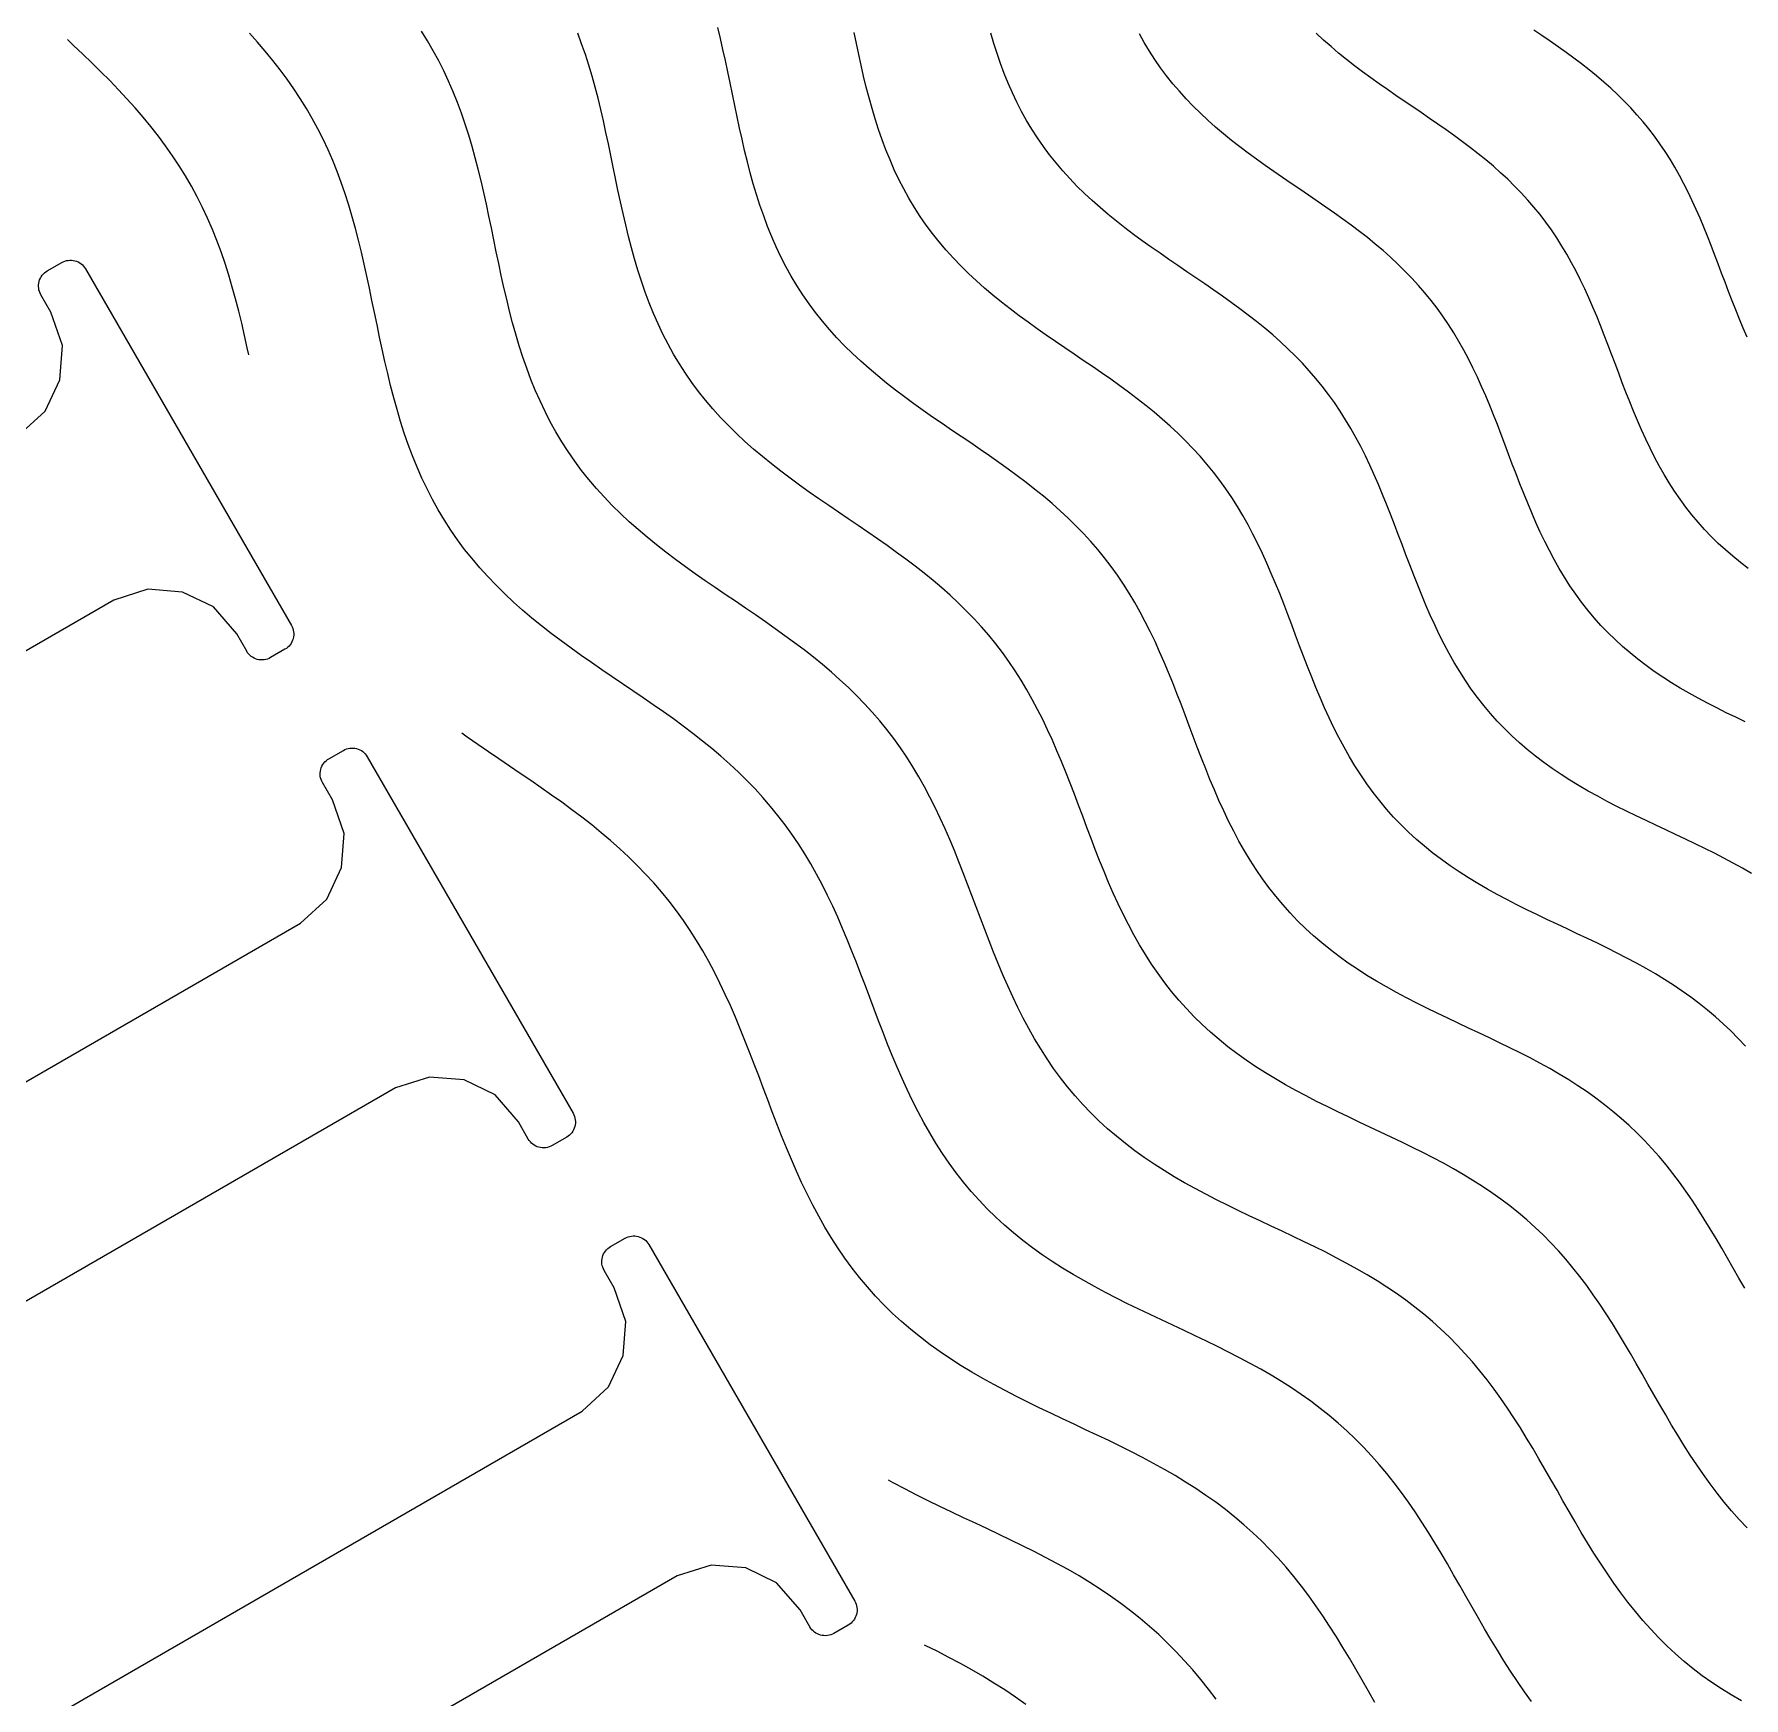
# Model space of a CAD drawing. Header units: millimetres. Extents: x -17.8 to 17.8, y -17.8 to 17.8.
# Drawn here: x -11.297 to -7.386, y -9.583 to -5.778 of the extents above; entities that cross this region are included whole.
import ezdxf

# ---------------------------------------------------------------- set-up
doc = ezdxf.new("R2010")
doc.units = ezdxf.units.MM
for name, color, linetype in [('ALTIN', 2, 'Continuous'), ('DOKU', 8, 'Continuous'), ('KESIM', 1, 'Continuous')]:
    doc.layers.add(name, color=color, linetype=linetype)

msp = doc.modelspace()

# ---------------------------------------------------------------- linework, layer by layer
at = {"layer": 'ALTIN'}
for points in [[(-11.3326, -6.6952), (-11.2724, -6.6399), (-11.2388, -6.5681), (-11.2327, -6.49), (-11.2592, -6.4131), (-11.2821, -6.3736), (-11.2839, -6.3701), (-11.2853, -6.3664), (-11.2864, -6.3627), (-11.2871, -6.3588), (-11.2874, -6.3549), (-11.2873, -6.351), (-11.2869, -6.3471), (-11.2861, -6.3432), (-11.2849, -6.3395), (-11.2833, -6.3359), (-11.2814, -6.3325), (-11.2792, -6.3292), (-11.2766, -6.3262), (-11.2738, -6.3235), (-11.2707, -6.3211), (-11.2674, -6.3189), (-11.2344, -6.2999), (-11.2309, -6.2981), (-11.2273, -6.2966), (-11.2235, -6.2956), (-11.2196, -6.2949), (-11.2157, -6.2945), (-11.2118, -6.2946), (-11.2079, -6.295), (-11.204, -6.2959), (-11.2003, -6.2971), (-11.1967, -6.2986), (-11.1933, -6.3005), (-11.19, -6.3028), (-11.1871, -6.3053), (-11.1843, -6.3081), (-11.1819, -6.3112), (-11.1798, -6.3145), (-10.7089, -7.13), (-10.7071, -7.1335), (-10.7057, -7.1371), (-10.7046, -7.1409), (-10.7039, -7.1448), (-10.7036, -7.1487), (-10.7037, -7.1526), (-10.7041, -7.1565), (-10.7049, -7.1604), (-10.7061, -7.1641), (-10.7077, -7.1677), (-10.7096, -7.1711), (-10.7118, -7.1744), (-10.7144, -7.1773), (-10.7172, -7.1801), (-10.7203, -7.1825), (-10.7236, -7.1846), (-10.7566, -7.2037), (-10.7601, -7.2055), (-10.7637, -7.207), (-10.7675, -7.208), (-10.7714, -7.2087), (-10.7753, -7.2091), (-10.7792, -7.209), (-10.7831, -7.2085), (-10.787, -7.2077), (-10.7907, -7.2065), (-10.7943, -7.2049), (-10.7977, -7.203), (-10.801, -7.2008), (-10.8039, -7.1983), (-10.8067, -7.1954), (-10.8091, -7.1924), (-10.8112, -7.1891), (-10.8341, -7.1495), (-10.8875, -7.0879), (-10.9583, -7.0539), (-11.037, -7.0474), (-11.115, -7.072), (-12.9377, -8.1244)], [(-12.5109, -8.8635), (-10.6883, -7.8112), (-10.6281, -7.7559), (-10.5945, -7.6841), (-10.5884, -7.606), (-10.6149, -7.5291), (-10.6377, -7.4896), (-10.6395, -7.4861), (-10.641, -7.4824), (-10.6421, -7.4787), (-10.6428, -7.4748), (-10.6431, -7.4709), (-10.643, -7.467), (-10.6426, -7.4631), (-10.6417, -7.4592), (-10.6405, -7.4555), (-10.639, -7.4519), (-10.6371, -7.4485), (-10.6348, -7.4452), (-10.6323, -7.4422), (-10.6295, -7.4395), (-10.6264, -7.4371), (-10.6231, -7.4349), (-10.5901, -7.4159), (-10.5866, -7.4141), (-10.5829, -7.4126), (-10.5792, -7.4116), (-10.5753, -7.4109), (-10.5714, -7.4105), (-10.5675, -7.4106), (-10.5636, -7.411), (-10.5597, -7.4119), (-10.556, -7.4131), (-10.5524, -7.4146), (-10.5489, -7.4165), (-10.5457, -7.4188), (-10.5427, -7.4213), (-10.54, -7.4241), (-10.5376, -7.4272), (-10.5354, -7.4305), (-10.0646, -8.246), (-10.0628, -8.2495), (-10.0614, -8.2532), (-10.0603, -8.2569), (-10.0596, -8.2608), (-10.0593, -8.2647), (-10.0593, -8.2686), (-10.0598, -8.2725), (-10.0606, -8.2764), (-10.0618, -8.2801), (-10.0634, -8.2837), (-10.0653, -8.2871), (-10.0675, -8.2904), (-10.07, -8.2934), (-10.0729, -8.2961), (-10.0759, -8.2985), (-10.0792, -8.3006), (-10.1123, -8.3197), (-10.1158, -8.3215), (-10.1194, -8.323), (-10.1232, -8.324), (-10.1271, -8.3247), (-10.131, -8.3251), (-10.1349, -8.325), (-10.1388, -8.3245), (-10.1426, -8.3237), (-10.1464, -8.3225), (-10.15, -8.321), (-10.1534, -8.319), (-10.1566, -8.3168), (-10.1596, -8.3143), (-10.1623, -8.3115), (-10.1648, -8.3084), (-10.1669, -8.3051), (-10.1897, -8.2656), (-10.2431, -8.204), (-10.314, -8.1699), (-10.3927, -8.1634), (-10.4707, -8.1881), (-12.2933, -9.2404)], [(-11.8666, -9.9795), (-10.044, -8.9272), (-9.9838, -8.8719), (-9.9501, -8.8001), (-9.944, -8.722), (-9.9706, -8.6451), (-9.9934, -8.6056), (-9.9952, -8.6021), (-9.9967, -8.5984), (-9.9977, -8.5947), (-9.9984, -8.5908), (-9.9988, -8.5869), (-9.9987, -8.583), (-9.9982, -8.5791), (-9.9974, -8.5752), (-9.9962, -8.5715), (-9.9947, -8.5679), (-9.9927, -8.5645), (-9.9905, -8.5612), (-9.988, -8.5582), (-9.9851, -8.5555), (-9.9821, -8.5531), (-9.9788, -8.5509), (-9.9457, -8.5319), (-9.9423, -8.5301), (-9.9386, -8.5286), (-9.9348, -8.5276), (-9.931, -8.5269), (-9.9271, -8.5265), (-9.9231, -8.5266), (-9.9192, -8.5271), (-9.9154, -8.5279), (-9.9117, -8.5291), (-9.9081, -8.5306), (-9.9046, -8.5326), (-9.9014, -8.5348), (-9.8984, -8.5373), (-9.8957, -8.5401), (-9.8932, -8.5432), (-9.8911, -8.5465), (-9.4203, -9.362), (-9.4185, -9.3655), (-9.417, -9.3692), (-9.416, -9.3729), (-9.4153, -9.3768), (-9.4149, -9.3807), (-9.415, -9.3846), (-9.4155, -9.3885), (-9.4163, -9.3924), (-9.4175, -9.3961), (-9.419, -9.3997), (-9.4209, -9.4031), (-9.4232, -9.4064), (-9.4257, -9.4094), (-9.4285, -9.4121), (-9.4316, -9.4145), (-9.4349, -9.4167), (-9.4679, -9.4357), (-9.4714, -9.4375), (-9.4751, -9.439), (-9.4789, -9.44), (-9.4827, -9.4407), (-9.4866, -9.4411), (-9.4906, -9.441), (-9.4945, -9.4406), (-9.4983, -9.4397), (-9.502, -9.4385), (-9.5056, -9.437), (-9.5091, -9.4351), (-9.5123, -9.4328), (-9.5153, -9.4303), (-9.518, -9.4275), (-9.5205, -9.4244), (-9.5226, -9.4211), (-9.5454, -9.3816), (-9.5988, -9.32), (-9.6697, -9.2859), (-9.7484, -9.2794), (-9.8263, -9.3041), (-11.649, -10.3564)]]:
    msp.add_lwpolyline(points, dxfattribs=at)
at = {"layer": 'DOKU'}
for points in [[(-7.8718, -9.5919), (-7.8882, -9.5692), (-7.9042, -9.546), (-7.9198, -9.5225), (-7.935, -9.4986), (-7.95, -9.4744), (-7.9647, -9.45), (-7.9792, -9.4254), (-7.9935, -9.4006), (-8.0077, -9.3758), (-8.0218, -9.351), (-8.0359, -9.3262), (-8.0501, -9.3015), (-8.0643, -9.2769), (-8.0786, -9.2526), (-8.0932, -9.2285), (-8.1079, -9.2047), (-8.1228, -9.1812), (-8.1381, -9.1581), (-8.1537, -9.1355), (-8.1697, -9.1133), (-8.1861, -9.0916), (-8.2029, -9.0704), (-8.2202, -9.0497), (-8.2379, -9.0296), (-8.2562, -9.0101), (-8.275, -8.9911), (-8.2943, -8.9727), (-8.3141, -8.9549), (-8.3345, -8.9377), (-8.3554, -8.921), (-8.3769, -8.9049), (-8.3988, -8.8893), (-8.4213, -8.8742), (-8.4442, -8.8595), (-8.4676, -8.8453), (-8.4914, -8.8316), (-8.5156, -8.8181), (-8.5402, -8.8051), (-8.565, -8.7923), (-8.5902, -8.7797), (-8.6156, -8.7673), (-8.6412, -8.7551), (-8.6669, -8.7429), (-8.6928, -8.7308), (-8.7186, -8.7186), (-8.7445, -8.7064), (-8.7703, -8.6941), (-8.7959, -8.6816), (-8.8214, -8.6688), (-8.8467, -8.6558), (-8.8717, -8.6425), (-8.8964, -8.6288), (-8.9208, -8.6147), (-8.9447, -8.6002), (-8.9682, -8.5851), (-8.9911, -8.5696), (-9.0136, -8.5536), (-9.0355, -8.5369), (-9.0568, -8.5198), (-9.0775, -8.502), (-9.0975, -8.4836), (-9.1169, -8.4646), (-9.1357, -8.4449), (-9.1538, -8.4247), (-9.1712, -8.4039), (-9.188, -8.3824), (-9.2041, -8.3604), (-9.2195, -8.3378), (-9.2344, -8.3147), (-9.2486, -8.291), (-9.2623, -8.2669), (-9.2754, -8.2424), (-9.288, -8.2174), (-9.3002, -8.192), (-9.3119, -8.1663), (-9.3232, -8.1403), (-9.3342, -8.1141), (-9.3449, -8.0877), (-9.3554, -8.0611), (-9.3657, -8.0344), (-9.3758, -8.0077), (-9.3859, -7.981), (-9.3959, -7.9543), (-9.4061, -7.9276), (-9.4163, -7.9012), (-9.4266, -7.8749), (-9.4372, -7.8488), (-9.448, -7.823), (-9.4591, -7.7975), (-9.4706, -7.7723), (-9.4824, -7.7475), (-9.4947, -7.723), (-9.5075, -7.699), (-9.5208, -7.6755), (-9.5347, -7.6524), (-9.549, -7.6297), (-9.564, -7.6076), (-9.5796, -7.5859), (-9.5958, -7.5647), (-9.6126, -7.544), (-9.6301, -7.5238), (-9.6481, -7.5041), (-9.6668, -7.4848), (-9.686, -7.466), (-9.7058, -7.4475), (-9.7262, -7.4295), (-9.747, -7.4118), (-9.7684, -7.3945), (-9.7902, -7.3775), (-9.8124, -7.3607), (-9.835, -7.3441), (-9.8579, -7.3278), (-9.881, -7.3116), (-9.9044, -7.2955), (-9.9279, -7.2795), (-9.9515, -7.2634), (-9.9752, -7.2474), (-9.9988, -7.2313), (-10.0223, -7.2151), (-10.0457, -7.1987), (-10.0689, -7.1821), (-10.0919, -7.1653), (-10.1145, -7.1482), (-10.1368, -7.1308), (-10.1586, -7.1131), (-10.1799, -7.095), (-10.2008, -7.0765), (-10.221, -7.0576), (-10.2407, -7.0382), (-10.2597, -7.0184), (-10.278, -6.9981), (-10.2957, -6.9773), (-10.3126, -6.956), (-10.3288, -6.9341), (-10.3443, -6.9118), (-10.359, -6.889), (-10.3729, -6.8657), (-10.3861, -6.8419), (-10.3986, -6.8176), (-10.4104, -6.7929), (-10.4214, -6.7677), (-10.4318, -6.7422), (-10.4415, -6.7162), (-10.4506, -6.6899), (-10.4592, -6.6632), (-10.4672, -6.6363), (-10.4747, -6.6091), (-10.4819, -6.5816), (-10.4886, -6.554), (-10.4951, -6.5262), (-10.5012, -6.4984), (-10.5072, -6.4704), (-10.5131, -6.4424), (-10.5188, -6.4144), (-10.5246, -6.3865), (-10.5304, -6.3586), (-10.5363, -6.3309), (-10.5425, -6.3033), (-10.5488, -6.2759), (-10.5554, -6.2487), (-10.5624, -6.2217), (-10.5698, -6.1951), (-10.5777, -6.1687), (-10.586, -6.1427), (-10.5949, -6.1169), (-10.6043, -6.0916), (-10.6144, -6.0666), (-10.625, -6.042), (-10.6364, -6.0178), (-10.6484, -5.9939), (-10.6611, -5.9705), (-10.6744, -5.9474), (-10.6885, -5.9247), (-10.7032, -5.9024), (-10.7186, -5.8804), (-10.7347, -5.8588), (-10.7514, -5.8375), (-10.7686, -5.8165), (-10.7865, -5.7958), (-10.8049, -5.7753)], [(-7.3918, -9.5898), (-7.4149, -9.5765), (-7.4375, -9.5625), (-7.4596, -9.5479), (-7.4812, -9.5326), (-7.5022, -9.5165), (-7.5227, -9.4998), (-7.5427, -9.4824), (-7.5621, -9.4644), (-7.5809, -9.4456), (-7.5992, -9.4263), (-7.617, -9.4063), (-7.6344, -9.3857), (-7.6512, -9.3646), (-7.6676, -9.3429), (-7.6835, -9.3208), (-7.699, -9.2983), (-7.7142, -9.2753), (-7.7291, -9.2521), (-7.7436, -9.2285), (-7.758, -9.2047), (-7.7721, -9.1807), (-7.786, -9.1566), (-7.7999, -9.1325), (-7.8136, -9.1083), (-7.8274, -9.0841), (-7.8412, -9.0601), (-7.855, -9.0362), (-7.869, -9.0124), (-7.8831, -8.989), (-7.8974, -8.9658), (-7.912, -8.9429), (-7.9269, -8.9204), (-7.9421, -8.8984), (-7.9577, -8.8768), (-7.9736, -8.8556), (-7.99, -8.835), (-8.0068, -8.8148), (-8.0241, -8.7953), (-8.0419, -8.7762), (-8.0602, -8.7577), (-8.079, -8.7398), (-8.0984, -8.7225), (-8.1182, -8.7057), (-8.1386, -8.6895), (-8.1595, -8.6738), (-8.1808, -8.6586), (-8.2027, -8.6438), (-8.225, -8.6296), (-8.2478, -8.6158), (-8.271, -8.6024), (-8.2946, -8.5893), (-8.3185, -8.5765), (-8.3428, -8.5641), (-8.3673, -8.5518), (-8.392, -8.5398), (-8.4169, -8.5278), (-8.442, -8.516), (-8.4672, -8.5042), (-8.4924, -8.4924), (-8.5175, -8.4805), (-8.5427, -8.4684), (-8.5677, -8.4562), (-8.5925, -8.4438), (-8.6171, -8.4312), (-8.6415, -8.4182), (-8.6656, -8.4048), (-8.6892, -8.3911), (-8.7125, -8.377), (-8.7354, -8.3623), (-8.7578, -8.3472), (-8.7796, -8.3316), (-8.801, -8.3154), (-8.8217, -8.2986), (-8.8419, -8.2813), (-8.8614, -8.2634), (-8.8803, -8.2449), (-8.8986, -8.2258), (-8.9162, -8.2061), (-8.9332, -8.1858), (-8.9495, -8.1649), (-8.9652, -8.1434), (-8.9803, -8.1214), (-8.9947, -8.0989), (-9.0086, -8.0759), (-9.0219, -8.0524), (-9.0347, -8.0284), (-9.047, -8.0041), (-9.0588, -7.9794), (-9.0702, -7.9544), (-9.0813, -7.9291), (-9.092, -7.9035), (-9.1024, -7.8778), (-9.1126, -7.8519), (-9.1226, -7.8259), (-9.1325, -7.7999), (-9.1423, -7.7738), (-9.1521, -7.7478), (-9.1619, -7.7219), (-9.1719, -7.6961), (-9.182, -7.6705), (-9.1922, -7.6451), (-9.2028, -7.62), (-9.2136, -7.5951), (-9.2248, -7.5706), (-9.2363, -7.5464), (-9.2483, -7.5226), (-9.2608, -7.4992), (-9.2737, -7.4763), (-9.2872, -7.4538), (-9.3012, -7.4317), (-9.3158, -7.4101), (-9.331, -7.389), (-9.3468, -7.3684), (-9.3631, -7.3482), (-9.3801, -7.3286), (-9.3977, -7.3093), (-9.4159, -7.2905), (-9.4346, -7.2722), (-9.4539, -7.2542), (-9.4737, -7.2367), (-9.4941, -7.2195), (-9.5149, -7.2026), (-9.5361, -7.186), (-9.5578, -7.1697), (-9.5798, -7.1535), (-9.6021, -7.1376), (-9.6246, -7.1218), (-9.6474, -7.1062), (-9.6703, -7.0905), (-9.6933, -7.0749), (-9.7163, -7.0593), (-9.7393, -7.0436), (-9.7622, -7.0278), (-9.785, -7.0119), (-9.8076, -6.9957), (-9.83, -6.9793), (-9.852, -6.9627), (-9.8737, -6.9458), (-9.8949, -6.9285), (-9.9157, -6.9109), (-9.936, -6.8929), (-9.9558, -6.8744), (-9.9749, -6.8556), (-9.9934, -6.8362), (-10.0113, -6.8165), (-10.0285, -6.7962), (-10.045, -6.7754), (-10.0608, -6.7542), (-10.0758, -6.7325), (-10.0901, -6.7102), (-10.1037, -6.6875), (-10.1166, -6.6643), (-10.1287, -6.6407), (-10.1402, -6.6166), (-10.1509, -6.5921), (-10.161, -6.5672), (-10.1705, -6.5419), (-10.1794, -6.5163), (-10.1877, -6.4903), (-10.1955, -6.4641), (-10.2029, -6.4375), (-10.2098, -6.4108), (-10.2164, -6.3839), (-10.2227, -6.3569), (-10.2287, -6.3297), (-10.2345, -6.3025), (-10.2402, -6.2752), (-10.2458, -6.2479), (-10.2514, -6.2207), (-10.2571, -6.1936), (-10.2629, -6.1666), (-10.2688, -6.1397), (-10.275, -6.113), (-10.2815, -6.0865), (-10.2883, -6.0603), (-10.2955, -6.0343), (-10.3031, -6.0086), (-10.3113, -5.9832), (-10.3199, -5.9582), (-10.3291, -5.9335), (-10.3389, -5.9092), (-10.3493, -5.8852), (-10.3603, -5.8616), (-10.372, -5.8384), (-10.3844, -5.8155), (-10.3974, -5.7931), (-10.4111, -5.771)], [(-7.3789, -9.194), (-7.3968, -9.1751), (-7.4141, -9.1556), (-7.4309, -9.1356), (-7.4473, -9.1151), (-7.4633, -9.094), (-7.4788, -9.0725), (-7.4939, -9.0505), (-7.5087, -9.0282), (-7.5231, -9.0056), (-7.5373, -8.9826), (-7.5513, -8.9595), (-7.565, -8.9361), (-7.5786, -8.9127), (-7.592, -8.8891), (-7.6055, -8.8656), (-7.6188, -8.8421), (-7.6322, -8.8187), (-7.6457, -8.7954), (-7.6593, -8.7723), (-7.6731, -8.7495), (-7.687, -8.7269), (-7.7012, -8.7046), (-7.7157, -8.6828), (-7.7305, -8.6613), (-7.7456, -8.6402), (-7.7612, -8.6197), (-7.7771, -8.5996), (-7.7935, -8.58), (-7.8103, -8.5609), (-7.8277, -8.5424), (-7.8455, -8.5244), (-7.8638, -8.507), (-7.8826, -8.4901), (-7.9019, -8.4737), (-7.9217, -8.4579), (-7.942, -8.4426), (-7.9629, -8.4279), (-7.9841, -8.4135), (-8.0059, -8.3997), (-8.0281, -8.3862), (-8.0506, -8.3732), (-8.0736, -8.3604), (-8.0969, -8.348), (-8.1205, -8.3359), (-8.1443, -8.324), (-8.1684, -8.3122), (-8.1927, -8.3006), (-8.2171, -8.2891), (-8.2416, -8.2776), (-8.2661, -8.2661), (-8.2906, -8.2545), (-8.315, -8.2428), (-8.3394, -8.2309), (-8.3636, -8.2189), (-8.3875, -8.2065), (-8.4113, -8.1939), (-8.4347, -8.1809), (-8.4577, -8.1675), (-8.4804, -8.1538), (-8.5027, -8.1395), (-8.5244, -8.1248), (-8.5457, -8.1096), (-8.5665, -8.0938), (-8.5867, -8.0775), (-8.6063, -8.0607), (-8.6253, -8.0432), (-8.6437, -8.0252), (-8.6615, -8.0066), (-8.6786, -7.9874), (-8.6952, -7.9676), (-8.7111, -7.9473), (-8.7263, -7.9264), (-8.741, -7.905), (-8.7551, -7.8831), (-8.7686, -7.8607), (-8.7815, -7.8378), (-8.794, -7.8145), (-8.8059, -7.7908), (-8.8175, -7.7668), (-8.8286, -7.7424), (-8.8393, -7.7178), (-8.8497, -7.6929), (-8.8599, -7.6679), (-8.8698, -7.6427), (-8.8795, -7.6174), (-8.8891, -7.592), (-8.8987, -7.5667), (-8.9082, -7.5414), (-8.9178, -7.5162), (-8.9275, -7.4911), (-8.9373, -7.4661), (-8.9473, -7.4414), (-8.9576, -7.4169), (-8.9681, -7.3927), (-8.979, -7.3689), (-8.9902, -7.3453), (-9.0019, -7.3222), (-9.014, -7.2994), (-9.0266, -7.2771), (-9.0397, -7.2552), (-9.0534, -7.2337), (-9.0676, -7.2127), (-9.0824, -7.1922), (-9.0977, -7.1721), (-9.1137, -7.1525), (-9.1302, -7.1333), (-9.1473, -7.1146), (-9.165, -7.0963), (-9.1832, -7.0784), (-9.202, -7.061), (-9.2213, -7.0439), (-9.2411, -7.0271), (-9.2614, -7.0107), (-9.282, -6.9945), (-9.3031, -6.9786), (-9.3245, -6.9629), (-9.3462, -6.9474), (-9.3682, -6.9321), (-9.3903, -6.9168), (-9.4126, -6.9016), (-9.435, -6.8864), (-9.4574, -6.8712), (-9.4798, -6.8559), (-9.5021, -6.8406), (-9.5243, -6.825), (-9.5463, -6.8093), (-9.5681, -6.7934), (-9.5895, -6.7772), (-9.6106, -6.7607), (-9.6313, -6.7439), (-9.6515, -6.7267), (-9.6713, -6.7092), (-9.6905, -6.6913), (-9.7091, -6.6729), (-9.7272, -6.6541), (-9.7446, -6.6348), (-9.7613, -6.6151), (-9.7773, -6.5949), (-9.7927, -6.5742), (-9.8074, -6.5531), (-9.8213, -6.5314), (-9.8345, -6.5093), (-9.847, -6.4868), (-9.8589, -6.4638), (-9.87, -6.4403), (-9.8805, -6.4165), (-9.8903, -6.3922), (-9.8995, -6.3676), (-9.9082, -6.3426), (-9.9163, -6.3174), (-9.9239, -6.2918), (-9.931, -6.266), (-9.9378, -6.24), (-9.9442, -6.2138), (-9.9503, -6.1875), (-9.9562, -6.1611), (-9.9618, -6.1345), (-9.9674, -6.108), (-9.9728, -6.0815), (-9.9783, -6.055), (-9.9838, -6.0286), (-9.9894, -6.0023), (-9.9952, -5.9761), (-10.0013, -5.9501), (-10.0075, -5.9243), (-10.0142, -5.8988), (-10.0212, -5.8735), (-10.0286, -5.8485), (-10.0365, -5.8238), (-10.0449, -5.7994), (-10.0539, -5.7754)], [(-7.3842, -8.6458), (-7.3973, -8.6229), (-7.4103, -8.6001), (-7.4233, -8.5773), (-7.4364, -8.5546), (-7.4497, -8.5322), (-7.463, -8.51), (-7.4766, -8.488), (-7.4904, -8.4664), (-7.5045, -8.4451), (-7.5189, -8.4242), (-7.5336, -8.4037), (-7.5487, -8.3837), (-7.5642, -8.3642), (-7.5802, -8.3451), (-7.5965, -8.3266), (-7.6134, -8.3085), (-7.6307, -8.2911), (-7.6485, -8.2741), (-7.6668, -8.2577), (-7.6856, -8.2418), (-7.7049, -8.2264), (-7.7246, -8.2115), (-7.7449, -8.1971), (-7.7656, -8.1832), (-7.7867, -8.1697), (-7.8083, -8.1567), (-7.8303, -8.1439), (-7.8526, -8.1316), (-7.8752, -8.1195), (-7.8982, -8.1077), (-7.9214, -8.0961), (-7.9448, -8.0847), (-7.9684, -8.0734), (-7.9921, -8.0622), (-8.016, -8.051), (-8.0398, -8.0398), (-8.0636, -8.0285), (-8.0874, -8.0172), (-8.1111, -8.0056), (-8.1346, -7.9939), (-8.1579, -7.9819), (-8.181, -7.9696), (-8.2038, -7.957), (-8.2262, -7.944), (-8.2483, -7.9306), (-8.2699, -7.9167), (-8.2911, -7.9024), (-8.3118, -7.8876), (-8.332, -7.8723), (-8.3516, -7.8564), (-8.3707, -7.84), (-8.3892, -7.823), (-8.4071, -7.8055), (-8.4244, -7.7874), (-8.4411, -7.7688), (-8.4571, -7.7495), (-8.4726, -7.7298), (-8.4875, -7.7095), (-8.5017, -7.6886), (-8.5154, -7.6673), (-8.5286, -7.6455), (-8.5412, -7.6233), (-8.5533, -7.6006), (-8.5649, -7.5776), (-8.5761, -7.5542), (-8.5869, -7.5305), (-8.5973, -7.5065), (-8.6075, -7.4824), (-8.6173, -7.458), (-8.627, -7.4335), (-8.6365, -7.4089), (-8.6458, -7.3842), (-8.6551, -7.3596), (-8.6644, -7.3349), (-8.6737, -7.3104), (-8.6831, -7.286), (-8.6927, -7.2617), (-8.7024, -7.2377), (-8.7124, -7.2139), (-8.7226, -7.1904), (-8.7332, -7.1671), (-8.7441, -7.1443), (-8.7555, -7.1217), (-8.7673, -7.0996), (-8.7795, -7.0779), (-8.7923, -7.0566), (-8.8056, -7.0357), (-8.8194, -7.0153), (-8.8338, -6.9953), (-8.8487, -6.9757), (-8.8642, -6.9567), (-8.8803, -6.938), (-8.8969, -6.9198), (-8.9141, -6.902), (-8.9319, -6.8847), (-8.9501, -6.8677), (-8.9689, -6.851), (-8.9881, -6.8347), (-9.0078, -6.8188), (-9.028, -6.8031), (-9.0484, -6.7876), (-9.0693, -6.7723), (-9.0904, -6.7573), (-9.1117, -6.7423), (-9.1333, -6.7275), (-9.1549, -6.7127), (-9.1767, -6.6979), (-9.1985, -6.6831), (-9.2203, -6.6683), (-9.242, -6.6533), (-9.2636, -6.6382), (-9.285, -6.6229), (-9.3061, -6.6074), (-9.327, -6.5917), (-9.3475, -6.5756), (-9.3676, -6.5593), (-9.3873, -6.5426), (-9.4065, -6.5255), (-9.4252, -6.5081), (-9.4433, -6.4902), (-9.4609, -6.4719), (-9.4778, -6.4532), (-9.4941, -6.434), (-9.5097, -6.4144), (-9.5246, -6.3943), (-9.5389, -6.3737), (-9.5525, -6.3526), (-9.5653, -6.3311), (-9.5775, -6.3092), (-9.589, -6.2868), (-9.5998, -6.264), (-9.61, -6.2408), (-9.6196, -6.2172), (-9.6285, -6.1933), (-9.637, -6.169), (-9.6448, -6.1444), (-9.6522, -6.1196), (-9.6592, -6.0945), (-9.6658, -6.0692), (-9.672, -6.0437), (-9.6779, -6.0181), (-9.6836, -5.9924), (-9.6891, -5.9666), (-9.6945, -5.9408), (-9.6998, -5.915), (-9.7052, -5.8892), (-9.7105, -5.8635), (-9.716, -5.838), (-9.7216, -5.8125), (-9.7275, -5.7872), (-9.7336, -5.7622)], [(-7.3827, -8.0922), (-7.3991, -8.0747), (-7.4159, -8.0577), (-7.4332, -8.0412), (-7.451, -8.0253), (-7.4693, -8.0098), (-7.488, -7.9949), (-7.5072, -7.9804), (-7.5269, -7.9664), (-7.547, -7.9529), (-7.5676, -7.9398), (-7.5885, -7.9271), (-7.6099, -7.9147), (-7.6316, -7.9027), (-7.6536, -7.891), (-7.6759, -7.8795), (-7.6984, -7.8683), (-7.7212, -7.8572), (-7.7441, -7.8462), (-7.7672, -7.8353), (-7.7903, -7.8244), (-7.8135, -7.8135), (-7.8367, -7.8026), (-7.8598, -7.7915), (-7.8828, -7.7803), (-7.9057, -7.7689), (-7.9283, -7.7572), (-7.9508, -7.7453), (-7.9729, -7.733), (-7.9947, -7.7204), (-8.0161, -7.7074), (-8.0372, -7.6939), (-8.0577, -7.68), (-8.0779, -7.6656), (-8.0975, -7.6507), (-8.1166, -7.6353), (-8.1351, -7.6194), (-8.1531, -7.6029), (-8.1705, -7.5858), (-8.1873, -7.5683), (-8.2035, -7.5501), (-8.2191, -7.5314), (-8.2341, -7.5122), (-8.2486, -7.4925), (-8.2624, -7.4722), (-8.2758, -7.4515), (-8.2885, -7.4303), (-8.3008, -7.4087), (-8.3125, -7.3867), (-8.3238, -7.3643), (-8.3347, -7.3416), (-8.3452, -7.3186), (-8.3554, -7.2953), (-8.3652, -7.2718), (-8.3748, -7.2481), (-8.3842, -7.2243), (-8.3934, -7.2004), (-8.4025, -7.1764), (-8.4115, -7.1524), (-8.4205, -7.1285), (-8.4296, -7.1047), (-8.4387, -7.0809), (-8.448, -7.0574), (-8.4575, -7.034), (-8.4672, -7.0109), (-8.4771, -6.988), (-8.4874, -6.9654), (-8.498, -6.9432), (-8.5091, -6.9213), (-8.5205, -6.8998), (-8.5324, -6.8787), (-8.5448, -6.858), (-8.5577, -6.8377), (-8.5712, -6.8178), (-8.5851, -6.7984), (-8.5997, -6.7794), (-8.6147, -6.7609), (-8.6303, -6.7428), (-8.6465, -6.7251), (-8.6632, -6.7078), (-8.6805, -6.6909), (-8.6982, -6.6744), (-8.7165, -6.6582), (-8.7352, -6.6424), (-8.7543, -6.6269), (-8.7739, -6.6116), (-8.7938, -6.5966), (-8.814, -6.5817), (-8.8345, -6.5671), (-8.8553, -6.5526), (-8.8762, -6.5381), (-8.8973, -6.5238), (-8.9184, -6.5094), (-8.9396, -6.495), (-8.9608, -6.4806), (-8.9819, -6.466), (-9.0029, -6.4514), (-9.0237, -6.4365), (-9.0442, -6.4215), (-9.0645, -6.4062), (-9.0844, -6.3906), (-9.104, -6.3747), (-9.1231, -6.3585), (-9.1418, -6.3419), (-9.16, -6.3249), (-9.1776, -6.3076), (-9.1946, -6.2898), (-9.2111, -6.2716), (-9.2269, -6.2529), (-9.2421, -6.2338), (-9.2566, -6.2143), (-9.2704, -6.1943), (-9.2836, -6.1739), (-9.2961, -6.153), (-9.3079, -6.1316), (-9.3191, -6.1099), (-9.3296, -6.0877), (-9.3395, -6.0652), (-9.3488, -6.0422), (-9.3576, -6.019), (-9.3657, -5.9954), (-9.3734, -5.9715), (-9.3806, -5.9474), (-9.3873, -5.923), (-9.3937, -5.8984), (-9.3998, -5.8736), (-9.4055, -5.8487), (-9.4111, -5.8238), (-9.4164, -5.7987), (-9.4217, -5.7736)], [(-7.3688, -7.6975), (-7.3895, -7.6855), (-7.4106, -7.6739), (-7.4319, -7.6625), (-7.4536, -7.6513), (-7.4755, -7.6404), (-7.4976, -7.6296), (-7.5199, -7.619), (-7.5423, -7.6084), (-7.5647, -7.5978), (-7.5873, -7.5873), (-7.6098, -7.5766), (-7.6322, -7.5659), (-7.6545, -7.555), (-7.6767, -7.5439), (-7.6987, -7.5326), (-7.7205, -7.521), (-7.742, -7.5091), (-7.7632, -7.4968), (-7.784, -7.4842), (-7.8044, -7.4711), (-7.8244, -7.4576), (-7.8439, -7.4436), (-7.863, -7.4292), (-7.8815, -7.4142), (-7.8995, -7.3987), (-7.917, -7.3827), (-7.9339, -7.3662), (-7.9502, -7.3491), (-7.9659, -7.3315), (-7.9811, -7.3133), (-7.9957, -7.2947), (-8.0097, -7.2755), (-8.0232, -7.2559), (-8.0361, -7.2357), (-8.0485, -7.2152), (-8.0604, -7.1942), (-8.0718, -7.1728), (-8.0828, -7.151), (-8.0934, -7.129), (-8.1035, -7.1066), (-8.1134, -7.084), (-8.123, -7.0612), (-8.1323, -7.0382), (-8.1414, -7.0151), (-8.1503, -6.9918), (-8.1592, -6.9686), (-8.1679, -6.9453), (-8.1767, -6.9221), (-8.1855, -6.8989), (-8.1944, -6.8759), (-8.2034, -6.853), (-8.2125, -6.8303), (-8.222, -6.8078), (-8.2316, -6.7856), (-8.2416, -6.7637), (-8.2519, -6.7421), (-8.2627, -6.7209), (-8.2738, -6.7), (-8.2854, -6.6795), (-8.2974, -6.6594), (-8.3099, -6.6397), (-8.323, -6.6204), (-8.3365, -6.6015), (-8.3506, -6.5831), (-8.3652, -6.5651), (-8.3804, -6.5475), (-8.3961, -6.5303), (-8.4123, -6.5135), (-8.4291, -6.4971), (-8.4463, -6.4811), (-8.464, -6.4654), (-8.4822, -6.45), (-8.5008, -6.4349), (-8.5198, -6.4201), (-8.5391, -6.4055), (-8.5588, -6.3911), (-8.5787, -6.3769), (-8.5988, -6.3628), (-8.6192, -6.3488), (-8.6396, -6.3348), (-8.6602, -6.3209), (-8.6808, -6.3069), (-8.7013, -6.2929), (-8.7218, -6.2788), (-8.7422, -6.2645), (-8.7623, -6.2501), (-8.7823, -6.2355), (-8.802, -6.2206), (-8.8214, -6.2055), (-8.8403, -6.1901), (-8.8589, -6.1743), (-8.8771, -6.1582), (-8.8947, -6.1418), (-8.9118, -6.1249), (-8.9283, -6.1076), (-8.9443, -6.09), (-8.9597, -6.0719), (-8.9744, -6.0533), (-8.9885, -6.0343), (-9.002, -6.0149), (-9.0148, -5.9951), (-9.0269, -5.9748), (-9.0384, -5.9541), (-9.0492, -5.9329), (-9.0595, -5.9114), (-9.0691, -5.8895), (-9.0781, -5.8673), (-9.0866, -5.8447), (-9.0945, -5.8218), (-9.1019, -5.7986), (-9.1089, -5.7751)], [(-7.3828, -7.3507), (-7.4046, -7.3402), (-7.4263, -7.3297), (-7.4478, -7.3189), (-7.4691, -7.3079), (-7.4903, -7.2967), (-7.5111, -7.2851), (-7.5316, -7.2732), (-7.5518, -7.261), (-7.5717, -7.2483), (-7.5911, -7.2352), (-7.61, -7.2216), (-7.6285, -7.2076), (-7.6465, -7.1931), (-7.6639, -7.1781), (-7.6809, -7.1625), (-7.6973, -7.1465), (-7.7131, -7.1299), (-7.7284, -7.1128), (-7.7431, -7.0952), (-7.7572, -7.0771), (-7.7708, -7.0585), (-7.7839, -7.0395), (-7.7964, -7.0199), (-7.8085, -7), (-7.82, -6.9796), (-7.8311, -6.9589), (-7.8417, -6.9378), (-7.852, -6.9164), (-7.8619, -6.8947), (-7.8714, -6.8727), (-7.8807, -6.8506), (-7.8897, -6.8283), (-7.8986, -6.8058), (-7.9073, -6.7833), (-7.9158, -6.7608), (-7.9243, -6.7382), (-7.9328, -6.7156), (-7.9414, -6.6932), (-7.95, -6.6708), (-7.9587, -6.6486), (-7.9676, -6.6266), (-7.9768, -6.6048), (-7.9861, -6.5833), (-7.9958, -6.562), (-8.0058, -6.5411), (-8.0162, -6.5204), (-8.027, -6.5002), (-8.0383, -6.4803), (-8.0499, -6.4608), (-8.0621, -6.4416), (-8.0747, -6.4229), (-8.0879, -6.4046), (-8.1016, -6.3868), (-8.1158, -6.3693), (-8.1305, -6.3522), (-8.1457, -6.3356), (-8.1615, -6.3193), (-8.1777, -6.3034), (-8.1944, -6.2878), (-8.2116, -6.2726), (-8.2293, -6.2577), (-8.2473, -6.243), (-8.2657, -6.2287), (-8.2845, -6.2145), (-8.3035, -6.2005), (-8.3228, -6.1867), (-8.3424, -6.173), (-8.3621, -6.1595), (-8.382, -6.1459), (-8.4019, -6.1324), (-8.4219, -6.1188), (-8.4418, -6.1052), (-8.4617, -6.0915), (-8.4814, -6.0777), (-8.501, -6.0637), (-8.5204, -6.0495), (-8.5395, -6.0351), (-8.5583, -6.0204), (-8.5767, -6.0055), (-8.5947, -5.9902), (-8.6123, -5.9746), (-8.6294, -5.9586), (-8.646, -5.9422), (-8.6621, -5.9255), (-8.6776, -5.9083), (-8.6925, -5.8908), (-8.7068, -5.8728), (-8.7205, -5.8544), (-8.7335, -5.8355), (-8.7459, -5.8163), (-8.7577, -5.7966), (-8.7688, -5.7765)], [(-7.3761, -6.9996), (-7.394, -6.986), (-7.4114, -6.972), (-7.4283, -6.9574), (-7.4448, -6.9424), (-7.4607, -6.9268), (-7.476, -6.9107), (-7.4908, -6.8942), (-7.5051, -6.8771), (-7.5188, -6.8596), (-7.532, -6.8416), (-7.5446, -6.8231), (-7.5568, -6.8042), (-7.5684, -6.7848), (-7.5796, -6.7651), (-7.5904, -6.745), (-7.6007, -6.7245), (-7.6106, -6.7038), (-7.6202, -6.6827), (-7.6295, -6.6615), (-7.6385, -6.64), (-7.6472, -6.6184), (-7.6558, -6.5966), (-7.6642, -6.5748), (-7.6725, -6.5529), (-7.6807, -6.531), (-7.689, -6.5092), (-7.6972, -6.4874), (-7.7056, -6.4658), (-7.7141, -6.4442), (-7.7227, -6.4229), (-7.7316, -6.4018), (-7.7407, -6.3809), (-7.75, -6.3603), (-7.7598, -6.34), (-7.7698, -6.32), (-7.7803, -6.3004), (-7.7912, -6.2811), (-7.8025, -6.2622), (-7.8143, -6.2436), (-7.8265, -6.2255), (-7.8393, -6.2078), (-7.8525, -6.1904), (-7.8663, -6.1735), (-7.8806, -6.157), (-7.8953, -6.1408), (-7.9106, -6.125), (-7.9263, -6.1096), (-7.9425, -6.0945), (-7.9592, -6.0798), (-7.9763, -6.0653), (-7.9938, -6.0511), (-8.0116, -6.0372), (-8.0298, -6.0235), (-8.0483, -6.0099), (-8.067, -5.9965), (-8.0859, -5.9833), (-8.1051, -5.9701), (-8.1243, -5.957), (-8.1436, -5.9439), (-8.163, -5.9308), (-8.1823, -5.9176), (-8.2016, -5.9043), (-8.2207, -5.8909), (-8.2397, -5.8773), (-8.2585, -5.8636), (-8.277, -5.8496), (-8.2952, -5.8354), (-8.3131, -5.8209), (-8.3305, -5.8061), (-8.3476, -5.7909), (-8.3642, -5.7754)], [(-7.3785, -6.4708), (-7.3875, -6.4502), (-7.3962, -6.4294), (-7.4047, -6.4085), (-7.413, -6.3874), (-7.4211, -6.3663), (-7.4292, -6.3451), (-7.4372, -6.3239), (-7.4451, -6.3028), (-7.4531, -6.2817), (-7.4612, -6.2607), (-7.4694, -6.2399), (-7.4778, -6.2192), (-7.4863, -6.1988), (-7.4952, -6.1785), (-7.5042, -6.1586), (-7.5137, -6.1389), (-7.5234, -6.1196), (-7.5335, -6.1005), (-7.5441, -6.0819), (-7.555, -6.0636), (-7.5664, -6.0456), (-7.5783, -6.0281), (-7.5907, -6.0109), (-7.6035, -5.9941), (-7.6168, -5.9777), (-7.6306, -5.9617), (-7.6449, -5.9461), (-7.6597, -5.9308), (-7.675, -5.9158), (-7.6906, -5.9012), (-7.7068, -5.887), (-7.7233, -5.873), (-7.7402, -5.8592), (-7.7575, -5.8457), (-7.7751, -5.8324), (-7.793, -5.8193), (-7.8112, -5.8064), (-7.8295, -5.7935), (-7.848, -5.7808), (-7.8667, -5.7681)], [(-10.8064, -6.511), (-10.8098, -6.4952), (-10.8161, -6.4669), (-10.8226, -6.4388), (-10.8294, -6.4109), (-10.8366, -6.3832), (-10.8441, -6.3559), (-10.8522, -6.3288), (-10.8607, -6.3021), (-10.8698, -6.2757), (-10.8795, -6.2497), (-10.8898, -6.2241), (-10.9008, -6.1988), (-10.9124, -6.1739), (-10.9247, -6.1495), (-10.9377, -6.1254), (-10.9515, -6.1018), (-10.9659, -6.0785), (-10.981, -6.0556), (-10.9968, -6.033), (-11.0133, -6.0109), (-11.0304, -5.989), (-11.0481, -5.9675), (-11.0664, -5.9462), (-11.0853, -5.9252), (-11.1047, -5.9045), (-11.1245, -5.8839), (-11.1447, -5.8635), (-11.1653, -5.8433), (-11.1861, -5.8231), (-11.2072, -5.8031), (-11.221, -5.7901)], [(-8.23, -9.5937), (-8.2445, -9.5682), (-8.259, -9.5429), (-8.2736, -9.5177), (-8.2883, -9.4927), (-8.3032, -9.468), (-8.3183, -9.4436), (-8.3337, -9.4195), (-8.3493, -9.3958), (-8.3653, -9.3726), (-8.3817, -9.3498), (-8.3985, -9.3275), (-8.4158, -9.3058), (-8.4335, -9.2846), (-8.4517, -9.2639), (-8.4705, -9.2439), (-8.4897, -9.2244), (-8.5095, -9.2056), (-8.5299, -9.1873), (-8.5508, -9.1696), (-8.5723, -9.1525), (-8.5943, -9.136), (-8.6168, -9.12), (-8.6398, -9.1045), (-8.6633, -9.0895), (-8.6873, -9.0749), (-8.7118, -9.0608), (-8.7366, -9.047), (-8.7618, -9.0336), (-8.7873, -9.0204), (-8.8131, -9.0075), (-8.8392, -8.9948), (-8.8655, -8.9823), (-8.8919, -8.9698), (-8.9184, -8.9574), (-8.9449, -8.9449), (-8.9714, -8.9324), (-8.9979, -8.9197), (-9.0242, -8.9069), (-9.0504, -8.8938), (-9.0763, -8.8804), (-9.102, -8.8668), (-9.1273, -8.8527), (-9.1523, -8.8383), (-9.1768, -8.8234), (-9.2009, -8.8079), (-9.2245, -8.792), (-9.2475, -8.7756), (-9.27, -8.7585), (-9.2918, -8.7409), (-9.313, -8.7226), (-9.3336, -8.7037), (-9.3535, -8.6842), (-9.3728, -8.6641), (-9.3913, -8.6433), (-9.4092, -8.622), (-9.4264, -8.6), (-9.443, -8.5774), (-9.4588, -8.5542), (-9.4741, -8.5305), (-9.4887, -8.5062), (-9.5027, -8.4815), (-9.5162, -8.4563), (-9.5291, -8.4306), (-9.5416, -8.4046), (-9.5536, -8.3783), (-9.5652, -8.3516), (-9.5765, -8.3247), (-9.5874, -8.2976), (-9.5982, -8.2703), (-9.6087, -8.2429), (-9.6191, -8.2155), (-9.6295, -8.1881), (-9.6398, -8.1607), (-9.6502, -8.1334), (-9.6606, -8.1062), (-9.6713, -8.0793), (-9.6821, -8.0525), (-9.6932, -8.026), (-9.7046, -7.9998), (-9.7164, -7.974), (-9.7285, -7.9485), (-9.7412, -7.9235), (-9.7543, -7.8989), (-9.7679, -7.8747), (-9.7821, -7.851), (-9.7969, -7.8277), (-9.8122, -7.805), (-9.8282, -7.7828), (-9.8449, -7.7611), (-9.8621, -7.7398), (-9.88, -7.7191), (-9.8985, -7.6988), (-9.9176, -7.6791), (-9.9374, -7.6597), (-9.9577, -7.6408), (-9.9786, -7.6223), (-10, -7.6042), (-10.0219, -7.5864), (-10.0443, -7.5689), (-10.0671, -7.5517), (-10.0902, -7.5347), (-10.1137, -7.518), (-10.1375, -7.5013), (-10.1615, -7.4848), (-10.1856, -7.4684), (-10.2098, -7.4519), (-10.2341, -7.4355), (-10.2583, -7.419), (-10.2825, -7.4023), (-10.3065, -7.3855), (-10.3189, -7.3766)], [(-8.5937, -9.5863), (-8.611, -9.5635), (-8.6287, -9.5412), (-8.6468, -9.5194), (-8.6655, -9.4983), (-8.6847, -9.4777), (-8.7045, -9.4578), (-8.7248, -9.4384), (-8.7457, -9.4197), (-8.7671, -9.4016), (-8.7891, -9.384), (-8.8117, -9.3671), (-8.8348, -9.3507), (-8.8584, -9.3348), (-8.8825, -9.3194), (-8.9071, -9.3045), (-8.9321, -9.29), (-8.9576, -9.2759), (-8.9834, -9.2621), (-9.0096, -9.2486), (-9.0361, -9.2354), (-9.0628, -9.2224), (-9.0897, -9.2095), (-9.1168, -9.1967), (-9.144, -9.184), (-9.1712, -9.1712), (-9.1984, -9.1583), (-9.2255, -9.1453), (-9.2525, -9.1322), (-9.2793, -9.1188), (-9.3059, -9.1051), (-9.3322, -9.0911), (-9.3429, -9.0852)], [(-9.0291, -9.5982), (-9.0527, -9.5814), (-9.0769, -9.5651), (-9.1016, -9.5493), (-9.1268, -9.534), (-9.1525, -9.5192), (-9.1786, -9.5047), (-9.2051, -9.4906), (-9.2319, -9.4768), (-9.259, -9.4633), (-9.2609, -9.4624)]]:
    msp.add_lwpolyline(points, dxfattribs=at)
at = {"layer": 'KESIM'}
msp.add_circle((0, 0), 17.8, dxfattribs=at)

doc.saveas('drawing.dxf')
